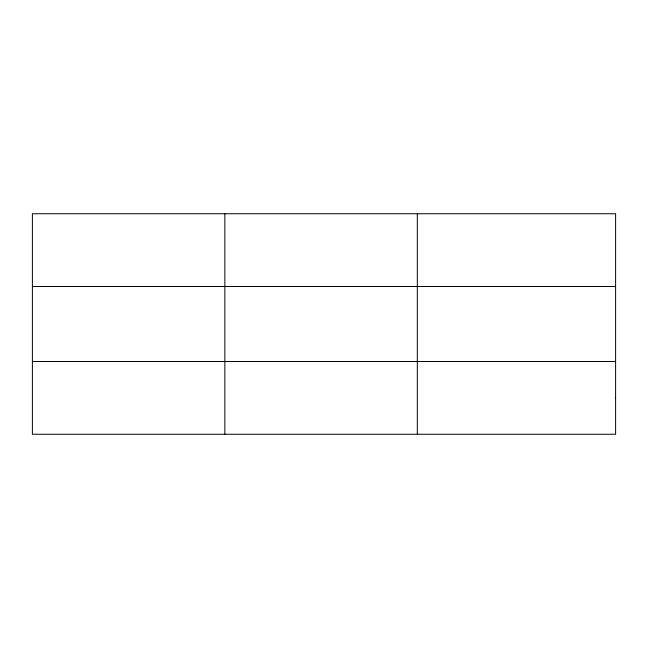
<?xml version="1.0" encoding="UTF-8"?>
<svg xmlns="http://www.w3.org/2000/svg" width="648" height="648" viewBox="0 0 648 648"><rect width="100%" height="100%" fill="white"/><g stroke="black" fill="none" stroke-linecap="round" stroke-linejoin="round"><path stroke-width="0.97" d="M224.856 434.257L224.856 213.743M417.312 434.257L417.312 213.743M32.4 286.513L615.6 286.513M32.4 361.487L615.6 361.487M615.6 397.872L615.6 434.257L32.4 434.257L32.4 213.743L615.6 213.743L615.6 397.872"/></g></svg>
